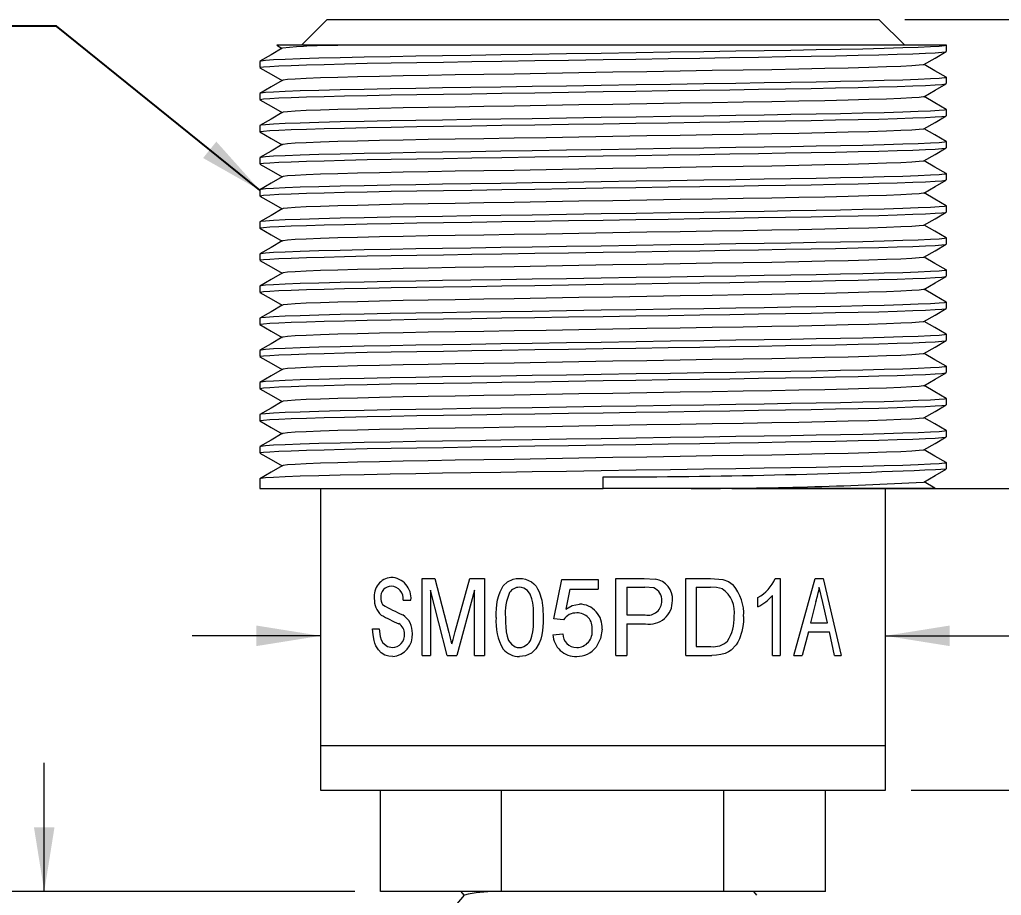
# Model space of a CAD drawing. Header units: millimetres. Extents: x 1 to 111, y 0 to 86.
# Drawn here: x 20.78 to 40.2, y 25.05 to 42.37 of the extents above; entities that cross this region are included whole.
import ezdxf

# ---------------------------------------------------------------- set-up
doc = ezdxf.new("R2010")
doc.units = ezdxf.units.MM
doc.header["$LTSCALE"] = 0.4
doc.styles.add('SLDTEXTSTYLE0', font='TXT', dxfattribs={"width": 0.75})
doc.dimstyles.new('SLDDIMSTYLE2', dxfattribs={"dimtxt": 0.846667, "dimasz": 1.27, "dimexe": 0, "dimexo": 0.0625, "dimgap": 0.211667, "dimtad": 0, "dimtih": 1, "dimtoh": 1, "dimdec": 1, "dimrnd": 1e-09, "dimzin": 12, "dimdsep": 46, "dimtxsty": 'SLDTEXTSTYLE0', "dimsah": 1, "dimcen": 0.09, "dimadec": 0, "dimazin": 3, "dimtfac": 1, "dimtdec": 1, "dimtmove": 0, "dimatfit": 0, "dimfxl": 1, "dimfrac": 2, "dimtolj": 1, "dimtzin": 12, "dimarcsym": 0})
doc.dimstyles.new('SLDDIMSTYLE4', dxfattribs={"dimtxt": 0.846667, "dimasz": 1.27, "dimexe": 0, "dimexo": 0.0625, "dimgap": 0.211667, "dimtad": 0, "dimtih": 1, "dimtoh": 1, "dimdec": 1, "dimrnd": 1e-09, "dimzin": 12, "dimdsep": 46, "dimtxsty": 'SLDTEXTSTYLE0', "dimsah": 1, "dimcen": 0.09, "dimadec": 0, "dimazin": 3, "dimtfac": 1, "dimtdec": 1, "dimtofl": 0, "dimtmove": 0, "dimatfit": 3, "dimfxl": 1, "dimfrac": 2, "dimtolj": 1, "dimtzin": 12, "dimarcsym": 0})
doc.dimstyles.new('SLDDIMSTYLE5', dxfattribs={"dimtxt": 0.18, "dimasz": 1.27, "dimexe": 0, "dimexo": 0.0625, "dimgap": 0, "dimtad": 0, "dimtih": 1, "dimtoh": 1, "dimdec": 0, "dimrnd": 1e-09, "dimzin": 0, "dimdsep": 46, "dimtxsty": 'Standard', "dimsah": 1, "dimcen": 0.09, "dimadec": 0, "dimazin": 0, "dimtfac": 1.27, "dimtdec": 0, "dimtofl": 0, "dimtmove": 0, "dimatfit": 3, "dimfxl": 1, "dimfrac": 2, "dimtolj": 1, "dimtzin": 0, "dimarcsym": 0})

# ---------------------------------------------------------------- blocks, each defined once
blk = doc.blocks.new('_D_3')
at = {"color": 7, "linetype": 'Continuous', "lineweight": 0}
for p, q in [((38.29, 42.366), (64.421, 42.366)), ((63.71, 42.366), (63.71, 31.698)), ((62.158, 30.181), (61.901, 30.181)), ((61.901, 30.181), (61.901, 28.836)), ((65.261, 30.181), (65.519, 30.181)), ((65.519, 30.181), (65.519, 28.836)), ((61.901, 28.836), (62.158, 28.836)), ((65.519, 28.836), (65.261, 28.836)), ((63.71, 18.646), (63.71, 28.664)), ((35.369, 18.646), (64.421, 18.646))]:
    blk.add_line(p, q, dxfattribs=at)
for points in [[(63.71, 42.366), (63.506, 41.096), (63.913, 41.096)], [(63.71, 18.646), (63.913, 19.916), (63.506, 19.916)]]:
    blk.add_solid(points, dxfattribs=at)
at = {"color": 7, "linetype": 'Continuous', "lineweight": 0, "char_height": 0.8467, "attachment_point": 1, "style": 'SLDTEXTSTYLE0'}
for s, insert in [('23.7mm', (61.557, 31.444)), ('0.93in', (62.158, 29.927))]:
    blk.add_mtext(s, dxfattribs=dict(at, insert=insert))
blk = doc.blocks.new('_D_4')
at = {"color": 7, "linetype": 'Continuous', "lineweight": 0}
for p, q in [((21.264, 25.126), (21.264, 27.666)), ((27.409, 25.126), (20.552, 25.126)), ((19.712, 22.141), (19.455, 22.141)), ((19.455, 22.141), (19.455, 20.795)), ((22.815, 22.141), (23.072, 22.141)), ((23.072, 22.141), (23.072, 20.795)), ((19.455, 20.795), (19.712, 20.795)), ((23.072, 20.795), (22.815, 20.795)), ((29.273, 18.646), (20.552, 18.646)), ((21.264, 18.646), (21.264, 16.106))]:
    blk.add_line(p, q, dxfattribs=at)
for points in [[(21.264, 25.126), (21.467, 26.396), (21.06, 26.396)], [(21.264, 18.646), (21.06, 17.376), (21.467, 17.376)]]:
    blk.add_solid(points, dxfattribs=at)
at = {"color": 7, "linetype": 'Continuous', "lineweight": 0, "char_height": 0.8467, "attachment_point": 1, "style": 'SLDTEXTSTYLE0'}
for s, insert in [('6.5mm', (19.424, 23.404)), ('0.26in', (19.712, 21.887))]:
    blk.add_mtext(s, dxfattribs=dict(at, insert=insert))
blk = doc.blocks.new('_D_5')
at = {"color": 7, "linetype": 'Continuous', "lineweight": 0}
for p, q in [((38.29, 42.366), (55.82, 42.366)), ((55.109, 42.366), (55.109, 36.113)), ((53.558, 34.596), (53.3, 34.596)), ((53.3, 34.596), (53.3, 33.251)), ((56.661, 34.596), (56.918, 34.596)), ((56.918, 34.596), (56.918, 33.251)), ((53.3, 33.251), (53.558, 33.251)), ((56.918, 33.251), (56.661, 33.251)), ((55.109, 27.126), (55.109, 33.079)), ((38.417, 27.126), (55.82, 27.126))]:
    blk.add_line(p, q, dxfattribs=at)
for points in [[(55.109, 42.366), (54.906, 41.096), (55.312, 41.096)], [(55.109, 27.126), (55.312, 28.396), (54.906, 28.396)]]:
    blk.add_solid(points, dxfattribs=at)
at = {"color": 7, "linetype": 'Continuous', "lineweight": 0, "char_height": 0.8467, "attachment_point": 1, "style": 'SLDTEXTSTYLE0'}
for s, insert in [('15.2mm', (52.956, 35.859)), ('0.60in', (53.558, 34.342))]:
    blk.add_mtext(s, dxfattribs=dict(at, insert=insert))
blk = doc.blocks.new('_D_6')
at = {"color": 7, "linetype": 'Continuous', "lineweight": 0}
for p, q in [((26.733, 30.181), (24.193, 30.181)), ((37.909, 30.181), (43.509, 30.181)), ((44.921, 30.289), (44.664, 30.289)), ((44.664, 30.289), (44.664, 28.944)), ((48.024, 30.289), (48.282, 30.289)), ((48.282, 30.289), (48.282, 28.944)), ((44.664, 28.944), (44.921, 28.944)), ((48.282, 28.944), (48.024, 28.944))]:
    blk.add_line(p, q, dxfattribs=at)
for points in [[(26.733, 30.181), (25.463, 30.384), (25.463, 29.978)], [(37.909, 30.181), (39.179, 29.978), (39.179, 30.384)]]:
    blk.add_solid(points, dxfattribs=at)
at = {"color": 7, "linetype": 'Continuous', "lineweight": 0, "char_height": 0.8467, "attachment_point": 1, "style": 'SLDTEXTSTYLE0'}
for s, insert in [('%%c', (43.681, 31.552)), ('11.2mm', (44.959, 31.552)), ('0.44in', (44.921, 30.035))]:
    blk.add_mtext(s, dxfattribs=dict(at, insert=insert))
blk = doc.blocks.new('_D_7')
at = {"color": 7, "linetype": 'Continuous', "lineweight": 0}
for p, q in [((38.29, 42.366), (47.184, 42.366)), ((46.473, 42.366), (46.473, 39.101)), ((44.921, 37.584), (44.664, 37.584)), ((44.664, 37.584), (44.664, 36.239)), ((48.024, 37.584), (48.282, 37.584)), ((48.282, 37.584), (48.282, 36.239)), ((44.664, 36.239), (44.921, 36.239)), ((48.282, 36.239), (48.024, 36.239)), ((46.473, 33.095), (46.473, 36.067)), ((34.868, 33.095), (47.184, 33.095))]:
    blk.add_line(p, q, dxfattribs=at)
for points in [[(46.473, 42.366), (46.27, 41.096), (46.676, 41.096)], [(46.473, 33.095), (46.676, 34.365), (46.27, 34.365)]]:
    blk.add_solid(points, dxfattribs=at)
at = {"color": 7, "linetype": 'Continuous', "lineweight": 0, "char_height": 0.8467, "attachment_point": 1, "style": 'SLDTEXTSTYLE0'}
for s, insert in [('9.3mm', (44.633, 38.847)), ('0.37in', (44.921, 37.33))]:
    blk.add_mtext(s, dxfattribs=dict(at, insert=insert))

msp = doc.modelspace()

# ---------------------------------------------------------------- linework, layer by layer
at = {"color": 7, "linetype": 'Continuous', "lineweight": 0}
for p, q in [((26.86, 42.366), (26.352, 41.858)), ((26.86, 42.366), (37.782, 42.366)), ((38.29, 41.858), (37.782, 42.366)), ((25.864, 41.858), (25.969, 41.797)), ((27.076, 41.858), (25.864, 41.858)), ((39.116, 41.858), (27.076, 41.858)), ((39.116, 41.736), (39.116, 41.858)), ((25.527, 41.54), (25.527, 41.419)), ((39.116, 41.101), (39.116, 41.223)), ((25.527, 40.905), (25.527, 40.784)), ((39.116, 40.466), (39.116, 40.588)), ((25.527, 40.27), (25.527, 40.149)), ((39.116, 39.831), (39.116, 39.953)), ((25.527, 39.635), (25.527, 39.514)), ((39.116, 39.196), (39.116, 39.318)), ((25.527, 39), (25.527, 38.879)), ((39.116, 38.561), (39.116, 38.683)), ((25.527, 38.365), (25.527, 38.244)), ((39.116, 37.926), (39.116, 38.048)), ((25.527, 37.73), (25.527, 37.609)), ((39.116, 37.291), (39.116, 37.413)), ((25.527, 37.095), (25.527, 36.974)), ((39.116, 36.656), (39.116, 36.778)), ((25.527, 36.46), (25.527, 36.339)), ((39.116, 36.021), (39.116, 36.143)), ((25.527, 35.825), (25.527, 35.704)), ((39.116, 35.386), (39.116, 35.508)), ((25.527, 35.19), (25.527, 35.069)), ((39.116, 34.751), (39.116, 34.873)), ((25.527, 34.555), (25.527, 34.434)), ((39.116, 34.116), (39.116, 34.238)), ((25.527, 33.92), (25.527, 33.799)), ((39.116, 33.481), (39.116, 33.603)), ((25.527, 33.285), (25.527, 33.095)), ((32.321, 33.095), (32.321, 33.322)), ((25.527, 33.095), (32.321, 33.095)), ((26.733, 33.095), (26.733, 28.015)), ((34.069, 33.095), (32.321, 33.095)), ((38.893, 33.095), (34.069, 33.095)), ((37.909, 28.015), (37.909, 33.095)), ((28.74, 31.317), (28.994, 31.317)), ((28.74, 29.793), (28.74, 31.317)), ((28.994, 31.317), (29.273, 30.247)), ((29.395, 30.266), (29.687, 31.317)), ((29.687, 31.317), (29.974, 31.317)), ((29.974, 31.317), (29.974, 29.793)), ((31.35, 30.516), (31.504, 31.297)), ((31.504, 31.297), (32.224, 31.297)), ((32.224, 31.297), (32.224, 31.102)), ((32.575, 31.317), (33.133, 31.317)), ((32.575, 29.793), (32.575, 31.317)), ((33.133, 31.317), (33.355, 31.302)), ((33.958, 31.317), (34.448, 31.317)), ((33.958, 29.793), (33.958, 31.317)), ((34.448, 31.317), (34.695, 31.295)), ((35.729, 31.317), (35.828, 31.317)), ((35.828, 31.317), (35.828, 29.793)), ((36.099, 29.793), (36.522, 31.317)), ((36.522, 31.317), (36.678, 31.317)), ((36.678, 31.317), (37.031, 29.793)), ((31.662, 31.102), (31.585, 30.707)), ((31.662, 31.102), (32.224, 31.102)), ((32.79, 31.141), (33.151, 31.141)), ((32.79, 31.141), (32.79, 30.594)), ((33.324, 31.128), (33.151, 31.141)), ((34.162, 31.141), (34.451, 31.141)), ((34.162, 31.141), (34.162, 29.969)), ((36.672, 30.838), (36.601, 31.141)), ((28.907, 31.082), (28.907, 29.793)), ((29.236, 29.793), (28.907, 31.082)), ((29.781, 31.082), (29.426, 29.793)), ((29.781, 29.793), (29.781, 31.082)), ((35.386, 30.756), (35.386, 30.936)), ((35.674, 29.793), (35.674, 30.98)), ((28.365, 30.887), (28.52, 30.887)), ((36.533, 30.86), (36.429, 30.438)), ((36.764, 30.438), (36.672, 30.838)), ((31.542, 30.496), (31.35, 30.516)), ((32.79, 30.594), (33.155, 30.594)), ((27.761, 30.32), (27.889, 30.32)), ((32.79, 30.418), (32.79, 29.793)), ((32.79, 30.418), (33.161, 30.418)), ((36.429, 30.438), (36.764, 30.438)), ((31.33, 30.203), (31.523, 30.223)), ((36.385, 30.262), (36.264, 29.793)), ((36.385, 30.262), (36.803, 30.262)), ((36.904, 29.793), (36.803, 30.262)), ((34.162, 29.969), (34.456, 29.969)), ((28.74, 29.793), (28.907, 29.793)), ((29.236, 29.793), (29.426, 29.793)), ((29.781, 29.793), (29.974, 29.793)), ((32.575, 29.793), (32.79, 29.793)), ((33.958, 29.793), (34.471, 29.793)), ((35.674, 29.793), (35.828, 29.793)), ((36.099, 29.793), (36.264, 29.793)), ((36.904, 29.793), (37.031, 29.793)), ((26.733, 28.015), (26.733, 27.126)), ((26.733, 28.015), (32.321, 28.015)), ((26.733, 28.015), (37.909, 28.015)), ((32.321, 28.015), (37.909, 28.015)), ((37.909, 27.126), (37.909, 28.015)), ((26.733, 27.126), (37.909, 27.126)), ((27.917, 25.126), (27.917, 27.126)), ((30.31, 25.126), (30.31, 27.126)), ((34.714, 25.126), (34.714, 27.126)), ((36.726, 25.126), (36.726, 27.126)), ((30.31, 25.126), (27.917, 25.126)), ((29.507, 25.126), (29.57, 25.051)), ((34.714, 25.126), (30.31, 25.126)), ((36.726, 25.126), (34.714, 25.126)), ((35.364, 25.054), (35.304, 25.126))]:
    msp.add_line(p, q, dxfattribs=at)
at = {"color": 7, "linetype": 'Continuous', "lineweight": 0, "flags": 128}
for points in [[(25.974, 41.799), (25.751, 41.671), (25.529, 41.543)], [(39.116, 41.858), (39.106, 41.853), (39.076, 41.848), (38.971, 41.838), (38.799, 41.828), (38.559, 41.817), (38.253, 41.806), (37.886, 41.796), (37.463, 41.785), (37.02, 41.775), (36.542, 41.766), (36.036, 41.757), (35.509, 41.749), (34.948, 41.74), (34.318, 41.73), (33.658, 41.72), (32.978, 41.709), (32.287, 41.699), (31.598, 41.688), (30.919, 41.677), (30.298, 41.668), (29.704, 41.658), (29.143, 41.65), (28.615, 41.641), (28.109, 41.632), (27.593, 41.622), (27.118, 41.612), (26.695, 41.601), (26.33, 41.59), (26.031, 41.579), (25.8, 41.568), (25.64, 41.558), (25.55, 41.548), (25.531, 41.54)], [(25.533, 41.419), (25.538, 41.424), (25.602, 41.433), (25.726, 41.442), (25.909, 41.452), (26.151, 41.462), (26.452, 41.472), (26.805, 41.482), (27.208, 41.492), (27.652, 41.502), (28.131, 41.511), (28.636, 41.52), (29.164, 41.528), (29.725, 41.537), (30.319, 41.546), (30.97, 41.556), (31.64, 41.567), (32.321, 41.577), (32.971, 41.587), (33.611, 41.597), (34.234, 41.607), (34.832, 41.616), (35.399, 41.625), (35.93, 41.634), (36.439, 41.642), (36.923, 41.652), (37.372, 41.661), (37.781, 41.671), (38.142, 41.681), (38.451, 41.691), (38.702, 41.701), (38.894, 41.711), (39.026, 41.721), (39.099, 41.729), (39.111, 41.736)], [(38.669, 41.477), (38.892, 41.605), (39.114, 41.734)], [(25.529, 41.416), (25.751, 41.288), (25.969, 41.162)], [(38.661, 41.477), (38.658, 41.473), (38.58, 41.463), (38.431, 41.452), (38.214, 41.441), (37.929, 41.43), (37.58, 41.419), (37.173, 41.408), (36.707, 41.397), (36.199, 41.386), (35.66, 41.376), (35.092, 41.367), (34.482, 41.357), (33.848, 41.346), (33.19, 41.335), (32.516, 41.324), (31.84, 41.313), (31.194, 41.302), (30.565, 41.291), (29.963, 41.281), (29.395, 41.272), (28.864, 41.263), (28.365, 41.254), (27.896, 41.244), (27.463, 41.233), (27.076, 41.223), (26.731, 41.212), (26.447, 41.201), (26.228, 41.19), (26.077, 41.18), (25.993, 41.17), (25.981, 41.164)], [(39.108, 41.227), (38.886, 41.356), (38.673, 41.479)], [(39.103, 41.227), (39.116, 41.223), (39.106, 41.218), (39.076, 41.213), (38.971, 41.203), (38.799, 41.193), (38.559, 41.182), (38.253, 41.171), (37.886, 41.161), (37.463, 41.15), (37.02, 41.14), (36.542, 41.131), (36.036, 41.122), (35.509, 41.114), (34.948, 41.105), (34.318, 41.095), (33.658, 41.085), (32.978, 41.074), (32.287, 41.064), (31.598, 41.053), (30.919, 41.042), (30.298, 41.033), (29.704, 41.023), (29.143, 41.015), (28.615, 41.006), (28.109, 40.997), (27.593, 40.987), (27.118, 40.977), (26.695, 40.966), (26.33, 40.955), (26.031, 40.944), (25.8, 40.933), (25.64, 40.923), (25.55, 40.913), (25.531, 40.905)], [(25.974, 41.164), (25.751, 41.036), (25.529, 40.908)], [(25.533, 40.784), (25.538, 40.789), (25.602, 40.798), (25.726, 40.807), (25.909, 40.817), (26.151, 40.827), (26.452, 40.837), (26.805, 40.847), (27.208, 40.857), (27.652, 40.867), (28.131, 40.876), (28.636, 40.885), (29.164, 40.893), (29.725, 40.902), (30.319, 40.911), (30.97, 40.921), (31.64, 40.932), (32.321, 40.942), (32.971, 40.952), (33.611, 40.962), (34.234, 40.972), (34.832, 40.981), (35.399, 40.99), (35.93, 40.999), (36.439, 41.007), (36.923, 41.017), (37.372, 41.026), (37.781, 41.036), (38.142, 41.046), (38.451, 41.056), (38.702, 41.066), (38.894, 41.076), (39.026, 41.086), (39.099, 41.094), (39.111, 41.101)], [(38.669, 40.842), (38.892, 40.97), (39.114, 41.099)], [(38.661, 40.842), (38.658, 40.838), (38.58, 40.828), (38.431, 40.817), (38.214, 40.806), (37.929, 40.795), (37.58, 40.784), (37.173, 40.773), (36.707, 40.762), (36.199, 40.751), (35.66, 40.741), (35.092, 40.732), (34.482, 40.722), (33.848, 40.711), (33.19, 40.7), (32.516, 40.689), (31.84, 40.678), (31.194, 40.667), (30.565, 40.656), (29.963, 40.646), (29.395, 40.637), (28.864, 40.628), (28.365, 40.619), (27.896, 40.609), (27.463, 40.598), (27.076, 40.588), (26.731, 40.577), (26.447, 40.566), (26.228, 40.555), (26.077, 40.545), (25.993, 40.535), (25.981, 40.529)], [(39.108, 40.592), (38.886, 40.721), (38.673, 40.844)], [(25.529, 40.781), (25.751, 40.653), (25.969, 40.527)], [(25.974, 40.529), (25.751, 40.401), (25.529, 40.273)], [(39.103, 40.592), (39.116, 40.588), (39.106, 40.583), (39.076, 40.578), (38.971, 40.568), (38.799, 40.558), (38.559, 40.547), (38.253, 40.536), (37.886, 40.526), (37.463, 40.515), (37.02, 40.505), (36.542, 40.496), (36.036, 40.487), (35.509, 40.479), (34.948, 40.47), (34.318, 40.46), (33.658, 40.45), (32.978, 40.439), (32.287, 40.429), (31.598, 40.418), (30.919, 40.407), (30.298, 40.398), (29.704, 40.388), (29.143, 40.38), (28.615, 40.371), (28.109, 40.362), (27.593, 40.352), (27.118, 40.342), (26.695, 40.331), (26.33, 40.32), (26.031, 40.309), (25.8, 40.298), (25.64, 40.288), (25.55, 40.278), (25.531, 40.27)], [(25.533, 40.149), (25.538, 40.154), (25.602, 40.163), (25.726, 40.172), (25.909, 40.182), (26.151, 40.192), (26.452, 40.202), (26.805, 40.212), (27.208, 40.222), (27.652, 40.232), (28.131, 40.241), (28.636, 40.25), (29.164, 40.258), (29.725, 40.267), (30.319, 40.276), (30.97, 40.286), (31.64, 40.297), (32.321, 40.307), (32.971, 40.317), (33.611, 40.327), (34.234, 40.337), (34.832, 40.346), (35.399, 40.355), (35.93, 40.364), (36.439, 40.372), (36.923, 40.382), (37.372, 40.391), (37.781, 40.401), (38.142, 40.411), (38.451, 40.421), (38.702, 40.431), (38.894, 40.441), (39.026, 40.451), (39.099, 40.459), (39.111, 40.466)], [(38.669, 40.207), (38.892, 40.335), (39.114, 40.464)], [(25.529, 40.146), (25.751, 40.018), (25.969, 39.892)], [(38.661, 40.207), (38.658, 40.203), (38.58, 40.193), (38.431, 40.182), (38.214, 40.171), (37.929, 40.16), (37.58, 40.149), (37.173, 40.138), (36.707, 40.127), (36.199, 40.116), (35.66, 40.106), (35.092, 40.097), (34.482, 40.087), (33.848, 40.076), (33.19, 40.065), (32.516, 40.054), (31.84, 40.043), (31.194, 40.032), (30.565, 40.021), (29.963, 40.011), (29.395, 40.002), (28.864, 39.993), (28.365, 39.984), (27.896, 39.974), (27.463, 39.963), (27.076, 39.953), (26.731, 39.942), (26.447, 39.931), (26.228, 39.92), (26.077, 39.91), (25.993, 39.9), (25.981, 39.894)], [(39.108, 39.957), (38.886, 40.086), (38.673, 40.209)], [(25.974, 39.894), (25.751, 39.766), (25.529, 39.638)], [(39.103, 39.957), (39.116, 39.953), (39.106, 39.948), (39.076, 39.943), (38.971, 39.933), (38.799, 39.923), (38.559, 39.912), (38.253, 39.901), (37.886, 39.891), (37.463, 39.88), (37.02, 39.87), (36.542, 39.861), (36.036, 39.852), (35.509, 39.844), (34.948, 39.835), (34.318, 39.825), (33.658, 39.815), (32.978, 39.804), (32.287, 39.794), (31.598, 39.783), (30.919, 39.772), (30.298, 39.763), (29.704, 39.753), (29.143, 39.745), (28.615, 39.736), (28.109, 39.727), (27.593, 39.717), (27.118, 39.707), (26.695, 39.696), (26.33, 39.685), (26.031, 39.674), (25.8, 39.663), (25.64, 39.653), (25.55, 39.643), (25.531, 39.635)], [(25.533, 39.514), (25.538, 39.519), (25.602, 39.528), (25.726, 39.537), (25.909, 39.547), (26.151, 39.557), (26.452, 39.567), (26.805, 39.577), (27.208, 39.587), (27.652, 39.597), (28.131, 39.606), (28.636, 39.615), (29.164, 39.623), (29.725, 39.632), (30.319, 39.641), (30.97, 39.651), (31.64, 39.662), (32.321, 39.672), (32.971, 39.682), (33.611, 39.692), (34.234, 39.702), (34.832, 39.711), (35.399, 39.72), (35.93, 39.729), (36.439, 39.737), (36.923, 39.747), (37.372, 39.756), (37.781, 39.766), (38.142, 39.776), (38.451, 39.786), (38.702, 39.796), (38.894, 39.806), (39.026, 39.816), (39.099, 39.824), (39.111, 39.831)], [(38.669, 39.572), (38.892, 39.7), (39.114, 39.829)], [(25.529, 39.511), (25.751, 39.383), (25.969, 39.257)], [(38.661, 39.572), (38.658, 39.568), (38.58, 39.558), (38.431, 39.547), (38.214, 39.536), (37.929, 39.525), (37.58, 39.514), (37.173, 39.503), (36.707, 39.492), (36.199, 39.481), (35.66, 39.471), (35.092, 39.462), (34.482, 39.452), (33.848, 39.441), (33.19, 39.43), (32.516, 39.419), (31.84, 39.408), (31.194, 39.397), (30.565, 39.386), (29.963, 39.376), (29.395, 39.367), (28.864, 39.358), (28.365, 39.349), (27.896, 39.339), (27.463, 39.328), (27.076, 39.318), (26.731, 39.307), (26.447, 39.296), (26.228, 39.285), (26.077, 39.275), (25.993, 39.265), (25.981, 39.259)], [(39.108, 39.322), (38.886, 39.451), (38.673, 39.574)], [(25.974, 39.259), (25.751, 39.131), (25.529, 39.003)], [(39.103, 39.322), (39.116, 39.318), (39.106, 39.313), (39.076, 39.308), (38.971, 39.298), (38.799, 39.288), (38.559, 39.277), (38.253, 39.266), (37.886, 39.256), (37.463, 39.245), (37.02, 39.235), (36.542, 39.226), (36.036, 39.217), (35.509, 39.209), (34.948, 39.2), (34.318, 39.19), (33.658, 39.18), (32.978, 39.169), (32.287, 39.159), (31.598, 39.148), (30.919, 39.137), (30.298, 39.128), (29.704, 39.118), (29.143, 39.11), (28.615, 39.101), (28.109, 39.092), (27.593, 39.082), (27.118, 39.072), (26.695, 39.061), (26.33, 39.05), (26.031, 39.039), (25.8, 39.028), (25.64, 39.018), (25.55, 39.008), (25.531, 39)], [(25.533, 38.879), (25.538, 38.884), (25.602, 38.893), (25.726, 38.902), (25.909, 38.912), (26.151, 38.922), (26.452, 38.932), (26.805, 38.942), (27.208, 38.952), (27.652, 38.962), (28.131, 38.971), (28.636, 38.98), (29.164, 38.988), (29.725, 38.997), (30.319, 39.006), (30.97, 39.016), (31.64, 39.027), (32.321, 39.037), (32.971, 39.047), (33.611, 39.057), (34.234, 39.067), (34.832, 39.076), (35.399, 39.085), (35.93, 39.094), (36.439, 39.102), (36.923, 39.112), (37.372, 39.121), (37.781, 39.131), (38.142, 39.141), (38.451, 39.151), (38.702, 39.161), (38.894, 39.171), (39.026, 39.181), (39.099, 39.189), (39.111, 39.196)], [(38.669, 38.937), (38.892, 39.065), (39.114, 39.194)], [(25.529, 38.876), (25.751, 38.748), (25.969, 38.622)], [(38.661, 38.937), (38.658, 38.933), (38.58, 38.923), (38.431, 38.912), (38.214, 38.901), (37.929, 38.89), (37.58, 38.879), (37.173, 38.868), (36.707, 38.857), (36.199, 38.846), (35.66, 38.836), (35.092, 38.827), (34.482, 38.817), (33.848, 38.806), (33.19, 38.795), (32.516, 38.784), (31.84, 38.773), (31.194, 38.762), (30.565, 38.751), (29.963, 38.741), (29.395, 38.732), (28.864, 38.723), (28.365, 38.714), (27.896, 38.704), (27.463, 38.693), (27.076, 38.683), (26.731, 38.672), (26.447, 38.661), (26.228, 38.65), (26.077, 38.64), (25.993, 38.63), (25.981, 38.624)], [(39.108, 38.687), (38.886, 38.816), (38.673, 38.939)], [(39.103, 38.687), (39.116, 38.683), (39.106, 38.678), (39.076, 38.673), (38.971, 38.663), (38.799, 38.653), (38.559, 38.642), (38.253, 38.631), (37.886, 38.621), (37.463, 38.61), (37.02, 38.6), (36.542, 38.591), (36.036, 38.582), (35.509, 38.574), (34.948, 38.565), (34.318, 38.555), (33.658, 38.545), (32.978, 38.534), (32.287, 38.524), (31.598, 38.513), (30.919, 38.502), (30.298, 38.493), (29.704, 38.483), (29.143, 38.475), (28.615, 38.466), (28.109, 38.457), (27.593, 38.447), (27.118, 38.437), (26.695, 38.426), (26.33, 38.415), (26.031, 38.404), (25.8, 38.393), (25.64, 38.383), (25.55, 38.373), (25.531, 38.365)], [(25.974, 38.624), (25.751, 38.496), (25.529, 38.368)], [(25.533, 38.244), (25.538, 38.249), (25.602, 38.258), (25.726, 38.267), (25.909, 38.277), (26.151, 38.287), (26.452, 38.297), (26.805, 38.307), (27.208, 38.317), (27.652, 38.327), (28.131, 38.336), (28.636, 38.345), (29.164, 38.353), (29.725, 38.362), (30.319, 38.371), (30.97, 38.381), (31.64, 38.392), (32.321, 38.402), (32.971, 38.412), (33.611, 38.422), (34.234, 38.432), (34.832, 38.441), (35.399, 38.45), (35.93, 38.459), (36.439, 38.467), (36.923, 38.477), (37.372, 38.486), (37.781, 38.496), (38.142, 38.506), (38.451, 38.516), (38.702, 38.526), (38.894, 38.536), (39.026, 38.546), (39.099, 38.554), (39.111, 38.561)], [(38.669, 38.302), (38.892, 38.43), (39.114, 38.559)], [(38.661, 38.302), (38.658, 38.298), (38.58, 38.288), (38.431, 38.277), (38.214, 38.266), (37.929, 38.255), (37.58, 38.244), (37.173, 38.233), (36.707, 38.222), (36.199, 38.211), (35.66, 38.201), (35.092, 38.192), (34.482, 38.182), (33.848, 38.171), (33.19, 38.16), (32.516, 38.149), (31.84, 38.138), (31.194, 38.127), (30.565, 38.116), (29.963, 38.106), (29.395, 38.097), (28.864, 38.088), (28.365, 38.079), (27.896, 38.069), (27.463, 38.058), (27.076, 38.048), (26.731, 38.037), (26.447, 38.026), (26.228, 38.015), (26.077, 38.005), (25.993, 37.995), (25.981, 37.989)], [(39.108, 38.052), (38.886, 38.181), (38.673, 38.304)], [(25.529, 38.241), (25.751, 38.113), (25.969, 37.987)], [(25.974, 37.989), (25.751, 37.861), (25.529, 37.733)], [(39.103, 38.052), (39.116, 38.048), (39.106, 38.043), (39.076, 38.038), (38.971, 38.028), (38.799, 38.018), (38.559, 38.007), (38.253, 37.996), (37.886, 37.986), (37.463, 37.975), (37.02, 37.965), (36.542, 37.956), (36.036, 37.947), (35.509, 37.939), (34.948, 37.93), (34.318, 37.92), (33.658, 37.91), (32.978, 37.899), (32.287, 37.889), (31.598, 37.878), (30.919, 37.867), (30.298, 37.858), (29.704, 37.848), (29.143, 37.84), (28.615, 37.831), (28.109, 37.822), (27.593, 37.812), (27.118, 37.802), (26.695, 37.791), (26.33, 37.78), (26.031, 37.769), (25.8, 37.758), (25.64, 37.748), (25.55, 37.738), (25.531, 37.73)], [(25.533, 37.609), (25.538, 37.614), (25.602, 37.623), (25.726, 37.632), (25.909, 37.642), (26.151, 37.652), (26.452, 37.662), (26.805, 37.672), (27.208, 37.682), (27.652, 37.692), (28.131, 37.701), (28.636, 37.71), (29.164, 37.718), (29.725, 37.727), (30.319, 37.736), (30.97, 37.746), (31.64, 37.757), (32.321, 37.767), (32.971, 37.777), (33.611, 37.787), (34.234, 37.797), (34.832, 37.806), (35.399, 37.815), (35.93, 37.824), (36.439, 37.832), (36.923, 37.842), (37.372, 37.851), (37.781, 37.861), (38.142, 37.871), (38.451, 37.881), (38.702, 37.891), (38.894, 37.901), (39.026, 37.911), (39.099, 37.919), (39.111, 37.926)], [(38.669, 37.667), (38.892, 37.795), (39.114, 37.924)], [(25.529, 37.606), (25.751, 37.478), (25.969, 37.352)], [(38.661, 37.667), (38.658, 37.663), (38.58, 37.653), (38.431, 37.642), (38.214, 37.631), (37.929, 37.62), (37.58, 37.609), (37.173, 37.598), (36.707, 37.587), (36.199, 37.576), (35.66, 37.566), (35.092, 37.557), (34.482, 37.547), (33.848, 37.536), (33.19, 37.525), (32.516, 37.514), (31.84, 37.503), (31.194, 37.492), (30.565, 37.481), (29.963, 37.471), (29.395, 37.462), (28.864, 37.453), (28.365, 37.444), (27.896, 37.434), (27.463, 37.423), (27.076, 37.413), (26.731, 37.402), (26.447, 37.391), (26.228, 37.38), (26.077, 37.37), (25.993, 37.36), (25.981, 37.354)], [(39.108, 37.417), (38.886, 37.546), (38.673, 37.669)], [(25.974, 37.354), (25.751, 37.226), (25.529, 37.098)], [(39.103, 37.417), (39.116, 37.413), (39.106, 37.408), (39.076, 37.403), (38.971, 37.393), (38.799, 37.383), (38.559, 37.372), (38.253, 37.361), (37.886, 37.351), (37.463, 37.34), (37.02, 37.33), (36.542, 37.321), (36.036, 37.312), (35.509, 37.304), (34.948, 37.295), (34.318, 37.285), (33.658, 37.275), (32.978, 37.264), (32.287, 37.254), (31.598, 37.243), (30.919, 37.232), (30.298, 37.223), (29.704, 37.213), (29.143, 37.205), (28.615, 37.196), (28.109, 37.187), (27.593, 37.177), (27.118, 37.167), (26.695, 37.156), (26.33, 37.145), (26.031, 37.134), (25.8, 37.123), (25.64, 37.113), (25.55, 37.103), (25.531, 37.095)], [(25.533, 36.974), (25.538, 36.979), (25.602, 36.988), (25.726, 36.997), (25.909, 37.007), (26.151, 37.017), (26.452, 37.027), (26.805, 37.037), (27.208, 37.047), (27.652, 37.057), (28.131, 37.066), (28.636, 37.075), (29.164, 37.083), (29.725, 37.092), (30.319, 37.101), (30.97, 37.111), (31.64, 37.122), (32.321, 37.132), (32.971, 37.142), (33.611, 37.152), (34.234, 37.162), (34.832, 37.171), (35.399, 37.18), (35.93, 37.189), (36.439, 37.197), (36.923, 37.207), (37.372, 37.216), (37.781, 37.226), (38.142, 37.236), (38.451, 37.246), (38.702, 37.256), (38.894, 37.266), (39.026, 37.276), (39.099, 37.284), (39.111, 37.291)], [(38.669, 37.032), (38.892, 37.16), (39.114, 37.289)], [(25.529, 36.971), (25.751, 36.843), (25.969, 36.717)], [(38.661, 37.032), (38.658, 37.028), (38.58, 37.018), (38.431, 37.007), (38.214, 36.996), (37.929, 36.985), (37.58, 36.974), (37.173, 36.963), (36.707, 36.952), (36.199, 36.941), (35.66, 36.931), (35.092, 36.922), (34.482, 36.912), (33.848, 36.901), (33.19, 36.89), (32.516, 36.879), (31.84, 36.868), (31.194, 36.857), (30.565, 36.846), (29.963, 36.836), (29.395, 36.827), (28.864, 36.818), (28.365, 36.809), (27.896, 36.799), (27.463, 36.788), (27.076, 36.778), (26.731, 36.767), (26.447, 36.756), (26.228, 36.745), (26.077, 36.735), (25.993, 36.725), (25.981, 36.719)], [(39.108, 36.782), (38.886, 36.911), (38.673, 37.034)], [(25.974, 36.719), (25.751, 36.591), (25.529, 36.463)], [(39.103, 36.782), (39.116, 36.778), (39.106, 36.773), (39.076, 36.768), (38.971, 36.758), (38.799, 36.748), (38.559, 36.737), (38.253, 36.726), (37.886, 36.716), (37.463, 36.705), (37.02, 36.695), (36.542, 36.686), (36.036, 36.677), (35.509, 36.669), (34.948, 36.66), (34.318, 36.65), (33.658, 36.64), (32.978, 36.629), (32.287, 36.619), (31.598, 36.608), (30.919, 36.597), (30.298, 36.588), (29.704, 36.578), (29.143, 36.57), (28.615, 36.561), (28.109, 36.552), (27.593, 36.542), (27.118, 36.532), (26.695, 36.521), (26.33, 36.51), (26.031, 36.499), (25.8, 36.488), (25.64, 36.478), (25.55, 36.468), (25.531, 36.46)], [(25.533, 36.339), (25.538, 36.344), (25.602, 36.353), (25.726, 36.362), (25.909, 36.372), (26.151, 36.382), (26.452, 36.392), (26.805, 36.402), (27.208, 36.412), (27.652, 36.422), (28.131, 36.431), (28.636, 36.44), (29.164, 36.448), (29.725, 36.457), (30.319, 36.466), (30.97, 36.476), (31.64, 36.487), (32.321, 36.497), (32.971, 36.507), (33.611, 36.517), (34.234, 36.527), (34.832, 36.536), (35.399, 36.545), (35.93, 36.554), (36.439, 36.562), (36.923, 36.572), (37.372, 36.581), (37.781, 36.591), (38.142, 36.601), (38.451, 36.611), (38.702, 36.621), (38.894, 36.631), (39.026, 36.641), (39.099, 36.649), (39.111, 36.656)], [(38.669, 36.397), (38.892, 36.525), (39.114, 36.654)], [(25.529, 36.336), (25.751, 36.208), (25.969, 36.082)], [(38.661, 36.397), (38.658, 36.393), (38.58, 36.383), (38.431, 36.372), (38.214, 36.361), (37.929, 36.35), (37.58, 36.339), (37.173, 36.328), (36.707, 36.317), (36.199, 36.306), (35.66, 36.296), (35.092, 36.287), (34.482, 36.277), (33.848, 36.266), (33.19, 36.255), (32.516, 36.244), (31.84, 36.233), (31.194, 36.222), (30.565, 36.211), (29.963, 36.201), (29.395, 36.192), (28.864, 36.183), (28.365, 36.174), (27.896, 36.164), (27.463, 36.153), (27.076, 36.143), (26.731, 36.132), (26.447, 36.121), (26.228, 36.11), (26.077, 36.1), (25.993, 36.09), (25.981, 36.084)], [(39.108, 36.147), (38.886, 36.276), (38.673, 36.399)], [(39.103, 36.147), (39.116, 36.143), (39.106, 36.138), (39.076, 36.133), (38.971, 36.123), (38.799, 36.113), (38.559, 36.102), (38.253, 36.091), (37.886, 36.081), (37.463, 36.07), (37.02, 36.06), (36.542, 36.051), (36.036, 36.042), (35.509, 36.034), (34.948, 36.025), (34.318, 36.015), (33.658, 36.005), (32.978, 35.994), (32.287, 35.984), (31.598, 35.973), (30.919, 35.962), (30.298, 35.953), (29.704, 35.943), (29.143, 35.935), (28.615, 35.926), (28.109, 35.917), (27.593, 35.907), (27.118, 35.897), (26.695, 35.886), (26.33, 35.875), (26.031, 35.864), (25.8, 35.853), (25.64, 35.843), (25.55, 35.833), (25.531, 35.825)], [(25.974, 36.084), (25.751, 35.956), (25.529, 35.828)], [(25.533, 35.704), (25.538, 35.709), (25.602, 35.718), (25.726, 35.727), (25.909, 35.737), (26.151, 35.747), (26.452, 35.757), (26.805, 35.767), (27.208, 35.777), (27.652, 35.787), (28.131, 35.796), (28.636, 35.805), (29.164, 35.813), (29.725, 35.822), (30.319, 35.831), (30.97, 35.841), (31.64, 35.852), (32.321, 35.862), (32.971, 35.872), (33.611, 35.882), (34.234, 35.892), (34.832, 35.901), (35.399, 35.91), (35.93, 35.919), (36.439, 35.927), (36.923, 35.937), (37.372, 35.946), (37.781, 35.956), (38.142, 35.966), (38.451, 35.976), (38.702, 35.986), (38.894, 35.996), (39.026, 36.006), (39.099, 36.014), (39.111, 36.021)], [(38.669, 35.762), (38.892, 35.89), (39.114, 36.019)], [(38.661, 35.762), (38.658, 35.758), (38.58, 35.748), (38.431, 35.737), (38.214, 35.726), (37.929, 35.715), (37.58, 35.704), (37.173, 35.693), (36.707, 35.682), (36.199, 35.671), (35.66, 35.661), (35.092, 35.652), (34.482, 35.642), (33.848, 35.631), (33.19, 35.62), (32.516, 35.609), (31.84, 35.598), (31.194, 35.587), (30.565, 35.576), (29.963, 35.566), (29.395, 35.557), (28.864, 35.548), (28.365, 35.539), (27.896, 35.529), (27.463, 35.518), (27.076, 35.508), (26.731, 35.497), (26.447, 35.486), (26.228, 35.475), (26.077, 35.465), (25.993, 35.455), (25.981, 35.449)], [(39.108, 35.512), (38.886, 35.641), (38.673, 35.764)], [(25.529, 35.701), (25.751, 35.573), (25.969, 35.447)], [(25.974, 35.449), (25.751, 35.321), (25.529, 35.193)], [(39.103, 35.512), (39.116, 35.508), (39.106, 35.503), (39.076, 35.498), (38.971, 35.488), (38.799, 35.478), (38.559, 35.467), (38.253, 35.456), (37.886, 35.446), (37.463, 35.435), (37.02, 35.425), (36.542, 35.416), (36.036, 35.407), (35.509, 35.399), (34.948, 35.39), (34.318, 35.38), (33.658, 35.37), (32.978, 35.359), (32.287, 35.349), (31.598, 35.338), (30.919, 35.327), (30.298, 35.318), (29.704, 35.308), (29.143, 35.3), (28.615, 35.291), (28.109, 35.282), (27.593, 35.272), (27.118, 35.262), (26.695, 35.251), (26.33, 35.24), (26.031, 35.229), (25.8, 35.218), (25.64, 35.208), (25.55, 35.198), (25.531, 35.19)], [(25.533, 35.069), (25.538, 35.074), (25.602, 35.083), (25.726, 35.092), (25.909, 35.102), (26.151, 35.112), (26.452, 35.122), (26.805, 35.132), (27.208, 35.142), (27.652, 35.152), (28.131, 35.161), (28.636, 35.17), (29.164, 35.178), (29.725, 35.187), (30.319, 35.196), (30.97, 35.206), (31.64, 35.217), (32.321, 35.227), (32.971, 35.237), (33.611, 35.247), (34.234, 35.257), (34.832, 35.266), (35.399, 35.275), (35.93, 35.284), (36.439, 35.292), (36.923, 35.302), (37.372, 35.311), (37.781, 35.321), (38.142, 35.331), (38.451, 35.341), (38.702, 35.351), (38.894, 35.361), (39.026, 35.371), (39.099, 35.379), (39.111, 35.386)], [(38.669, 35.127), (38.892, 35.255), (39.114, 35.384)], [(25.529, 35.066), (25.751, 34.938), (25.969, 34.812)], [(38.661, 35.127), (38.658, 35.123), (38.58, 35.113), (38.431, 35.102), (38.214, 35.091), (37.929, 35.08), (37.58, 35.069), (37.173, 35.058), (36.707, 35.047), (36.199, 35.036), (35.66, 35.026), (35.092, 35.017), (34.482, 35.007), (33.848, 34.996), (33.19, 34.985), (32.516, 34.974), (31.84, 34.963), (31.194, 34.952), (30.565, 34.941), (29.963, 34.931), (29.395, 34.922), (28.864, 34.913), (28.365, 34.904), (27.896, 34.894), (27.463, 34.883), (27.076, 34.873), (26.731, 34.862), (26.447, 34.851), (26.228, 34.84), (26.077, 34.83), (25.993, 34.82), (25.981, 34.814)], [(39.108, 34.877), (38.886, 35.006), (38.673, 35.129)], [(25.974, 34.814), (25.751, 34.686), (25.529, 34.558)], [(39.103, 34.877), (39.116, 34.873), (39.106, 34.868), (39.076, 34.863), (38.971, 34.853), (38.799, 34.843), (38.559, 34.832), (38.253, 34.821), (37.886, 34.811), (37.463, 34.8), (37.02, 34.79), (36.542, 34.781), (36.036, 34.772), (35.509, 34.764), (34.948, 34.755), (34.318, 34.745), (33.658, 34.735), (32.978, 34.724), (32.287, 34.714), (31.598, 34.703), (30.919, 34.692), (30.298, 34.683), (29.704, 34.673), (29.143, 34.665), (28.615, 34.656), (28.109, 34.647), (27.593, 34.637), (27.118, 34.627), (26.695, 34.616), (26.33, 34.605), (26.031, 34.594), (25.8, 34.583), (25.64, 34.573), (25.55, 34.563), (25.531, 34.555)], [(25.533, 34.434), (25.538, 34.439), (25.602, 34.448), (25.726, 34.457), (25.909, 34.467), (26.151, 34.477), (26.452, 34.487), (26.805, 34.497), (27.208, 34.507), (27.652, 34.517), (28.131, 34.526), (28.636, 34.535), (29.164, 34.543), (29.725, 34.552), (30.319, 34.561), (30.97, 34.571), (31.64, 34.582), (32.321, 34.592), (32.971, 34.602), (33.611, 34.612), (34.234, 34.622), (34.832, 34.631), (35.399, 34.64), (35.93, 34.649), (36.439, 34.657), (36.923, 34.667), (37.372, 34.676), (37.781, 34.686), (38.142, 34.696), (38.451, 34.706), (38.702, 34.716), (38.894, 34.726), (39.026, 34.736), (39.099, 34.744), (39.111, 34.751)], [(38.669, 34.492), (38.892, 34.62), (39.114, 34.749)], [(25.529, 34.431), (25.751, 34.303), (25.969, 34.177)], [(38.661, 34.492), (38.658, 34.488), (38.58, 34.478), (38.431, 34.467), (38.214, 34.456), (37.929, 34.445), (37.58, 34.434), (37.173, 34.423), (36.707, 34.412), (36.199, 34.401), (35.66, 34.391), (35.092, 34.382), (34.482, 34.372), (33.848, 34.361), (33.19, 34.35), (32.516, 34.339), (31.84, 34.328), (31.194, 34.317), (30.565, 34.306), (29.963, 34.296), (29.395, 34.287), (28.864, 34.278), (28.365, 34.269), (27.896, 34.259), (27.463, 34.248), (27.076, 34.238), (26.731, 34.227), (26.447, 34.216), (26.228, 34.205), (26.077, 34.195), (25.993, 34.185), (25.981, 34.179)], [(39.108, 34.242), (38.886, 34.371), (38.673, 34.494)], [(39.103, 34.242), (39.116, 34.238), (39.106, 34.233), (39.076, 34.228), (38.971, 34.218), (38.799, 34.208), (38.559, 34.197), (38.253, 34.186), (37.886, 34.176), (37.463, 34.165), (37.02, 34.155), (36.542, 34.146), (36.036, 34.137), (35.509, 34.129), (34.948, 34.12), (34.318, 34.11), (33.658, 34.1), (32.978, 34.089), (32.287, 34.079), (31.598, 34.068), (30.919, 34.057), (30.298, 34.048), (29.704, 34.038), (29.143, 34.03), (28.615, 34.021), (28.109, 34.012), (27.593, 34.002), (27.118, 33.992), (26.695, 33.981), (26.33, 33.97), (26.031, 33.959), (25.8, 33.948), (25.64, 33.938), (25.55, 33.928), (25.531, 33.92)], [(25.974, 34.179), (25.751, 34.051), (25.529, 33.923)], [(25.533, 33.799), (25.538, 33.804), (25.602, 33.813), (25.726, 33.822), (25.909, 33.832), (26.151, 33.842), (26.452, 33.852), (26.805, 33.862), (27.208, 33.872), (27.652, 33.882), (28.131, 33.891), (28.636, 33.9), (29.164, 33.908), (29.725, 33.917), (30.319, 33.926), (30.97, 33.936), (31.64, 33.947), (32.321, 33.957), (32.971, 33.967), (33.611, 33.977), (34.234, 33.987), (34.832, 33.996), (35.399, 34.005), (35.93, 34.014), (36.439, 34.022), (36.923, 34.032), (37.372, 34.041), (37.781, 34.051), (38.142, 34.061), (38.451, 34.071), (38.702, 34.081), (38.894, 34.091), (39.026, 34.101), (39.099, 34.109), (39.111, 34.116)], [(38.669, 33.857), (38.892, 33.985), (39.114, 34.114)], [(38.661, 33.857), (38.658, 33.853), (38.58, 33.843), (38.431, 33.832), (38.214, 33.821), (37.929, 33.81), (37.58, 33.799), (37.173, 33.788), (36.707, 33.777), (36.199, 33.766), (35.66, 33.756), (35.092, 33.747), (34.482, 33.737), (33.848, 33.726), (33.19, 33.715), (32.516, 33.704), (31.84, 33.693), (31.194, 33.682), (30.565, 33.671), (29.963, 33.661), (29.395, 33.652), (28.864, 33.643), (28.365, 33.634), (27.896, 33.624), (27.463, 33.613), (27.076, 33.603), (26.731, 33.592), (26.447, 33.581), (26.228, 33.57), (26.077, 33.56), (25.993, 33.55), (25.981, 33.544)], [(39.108, 33.607), (38.886, 33.736), (38.673, 33.859)], [(25.529, 33.796), (25.751, 33.668), (25.969, 33.542)], [(25.974, 33.544), (25.751, 33.416), (25.529, 33.288)], [(39.103, 33.607), (39.116, 33.603), (39.106, 33.598), (39.076, 33.593), (38.971, 33.583), (38.799, 33.573), (38.559, 33.562), (38.253, 33.551), (37.886, 33.541), (37.463, 33.53), (37.02, 33.52), (36.542, 33.511), (36.036, 33.502), (35.509, 33.494), (34.948, 33.485), (34.318, 33.475), (33.658, 33.465), (32.978, 33.454), (32.287, 33.444), (31.598, 33.433), (30.919, 33.422), (30.298, 33.413), (29.704, 33.403), (29.143, 33.395), (28.615, 33.386), (28.109, 33.377), (27.593, 33.367), (27.118, 33.357), (26.695, 33.346), (26.33, 33.335), (26.031, 33.324), (25.8, 33.313), (25.64, 33.303), (25.55, 33.293), (25.531, 33.285)], [(38.669, 33.222), (38.892, 33.35), (39.114, 33.479)], [(38.894, 33.096), (38.886, 33.101), (38.673, 33.224)], [(30.207, 30.544), (30.208, 30.638), (30.213, 30.717), (30.221, 30.803), (30.236, 30.895), (30.257, 30.978), (30.283, 31.052), (30.348, 31.168), (30.433, 31.251), (30.544, 31.302), (30.605, 31.313), (30.666, 31.317)], [(30.666, 31.317), (30.728, 31.313), (30.789, 31.301), (30.904, 31.251), (30.954, 31.212), (30.996, 31.164), (31.027, 31.113), (31.057, 31.051), (31.109, 30.888), (31.132, 30.73), (31.139, 30.544)], [(34.695, 31.295), (34.801, 31.254), (34.894, 31.186)], [(30.948, 30.545), (30.946, 30.647), (30.942, 30.731), (30.931, 30.832), (30.914, 30.915), (30.882, 31.002), (30.826, 31.075), (30.752, 31.125), (30.709, 31.137), (30.664, 31.141)], [(34.682, 31.11), (34.568, 31.136), (34.451, 31.141)], [(31.585, 30.707), (31.711, 30.781), (31.855, 30.809)], [(30.389, 30.545), (30.391, 30.441), (30.395, 30.36), (30.406, 30.258), (30.422, 30.176), (30.436, 30.128), (30.453, 30.09), (30.507, 30.017), (30.58, 29.966), (30.622, 29.953), (30.666, 29.949)], [(30.666, 29.949), (30.711, 29.953), (30.753, 29.967), (30.827, 30.017), (30.858, 30.052), (30.883, 30.09), (30.899, 30.128), (30.914, 30.176), (30.931, 30.258), (30.942, 30.36), (30.947, 30.441), (30.948, 30.545)], [(31.139, 30.544), (31.136, 30.445), (31.131, 30.359), (31.123, 30.287), (31.109, 30.202), (31.088, 30.116), (31.059, 30.037), (30.992, 29.922), (30.903, 29.839), (30.789, 29.788), (30.728, 29.777), (30.666, 29.773)], [(35.103, 30.563), (35.099, 30.456), (35.089, 30.363), (35.071, 30.268), (35.022, 30.121), (34.991, 30.058), (34.956, 30.001), (34.86, 29.899), (34.804, 29.862), (34.74, 29.834), (34.654, 29.81), (34.569, 29.797), (34.471, 29.793)], [(28.159, 29.773), (28.08, 29.78), (28.006, 29.8), (27.934, 29.842), (27.875, 29.903), (27.827, 29.986), (27.807, 30.036), (27.791, 30.09), (27.77, 30.201), (27.761, 30.32)], [(27.889, 30.32), (27.91, 30.169), (27.933, 30.1), (27.966, 30.045), (28.053, 29.972), (28.153, 29.949)], [(32.302, 30.315), (32.274, 30.127), (32.185, 29.958)], [(29.331, 30.024), (29.353, 30.109), (29.395, 30.266)], [(29.573, 25.055), (29.426, 24.88), (29.279, 24.704)]]:
    msp.add_lwpolyline(points, dxfattribs=at)
at = {"color": 7, "linetype": 'Continuous', "lineweight": 0}
for centre, radius, start, end in [((27.021, 32.589), 9.269, 89.6593, 96.4423), ((32.172, 185.026), 151.704, 270.05652, 272.62186), ((34.085, 115.472), 82.377, 269.98835, 273.1845), ((28.16, 30.97), 0.368, 95.4192, 187.8928), ((28.11, 30.925), 0.412, 354.7196, 87.768), ((33.295, 30.907), 0.401, 356.0229, 81.3315), ((35, 31.629), 0.793, 299.1168, 336.8481), ((28.128, 30.956), 0.205, 89.1542, 186.4019), ((28.124, 30.918), 0.243, 352.7067, 88.3121), ((30.664, 30.913), 0.228, 89.8347, 147.1246), ((33.235, 30.893), 0.251, 355.3108, 69.1838), ((34.365, 30.652), 0.556, 351.1175, 55.297), ((34.243, 30.621), 0.862, 356.1608, 40.9856), ((35.084, 31.357), 1.532, 341.0588, 351.9021), ((28.214, 30.899), 0.419, 177.2307, 227.5169), ((28.162, 30.921), 0.237, 177.1407, 211.1561), ((31.375, 30.631), 0.99, 155.8306, 184.9948), ((34.986, 31.565), 0.903, 296.3074, 319.6458), ((30.362, 34.993), 4.835, 240.1916, 245.5054), ((31.844, 30.349), 0.46, 355.7704, 88.5487), ((33.208, 30.866), 0.277, 258.8464, 1.4634), ((33.239, 30.867), 0.455, 260.0433, 1.5336), ((30.167, 34.752), 4.725, 241.7595, 246.448), ((28.138, 30.246), 0.411, 357.0753, 57.6544), ((31.276, 30.453), 1.073, 175.1185, 209.7715), ((31.789, 30.342), 0.291, 87.6361, 148.0517), ((31.815, 30.34), 0.294, 352.9699, 92.714), ((34.126, 30.514), 0.79, 326.3473, 3.7852), ((28.172, 30.228), 0.221, 356.7424, 61.1558), ((28.144, 30.198), 0.249, 272.0245, 3.9074), ((28.128, 30.194), 0.422, 274.3066, 4.2632), ((2.189, 23.132), 28.004, 14.2459, 14.7188), ((31.779, 30.222), 0.449, 182.3783, 272.6094), ((31.799, 30.225), 0.276, 180.4582, 270.3357), ((31.795, 30.263), 0.314, 271.0216, 7.3965), ((30.651, 30.166), 0.393, 218.7248, 272.226), ((31.811, 30.245), 0.471, 268.6006, 322.6091), ((34.51, 30.356), 0.391, 261.9892, 314.3882), ((30.223, 22.179), 2.947, 90.5638, 102.6128)]:
    msp.add_arc(centre, radius, start, end, dxfattribs=at)

# ---------------------------------------------------------------- dimensions: what is measured, and where the dimension line sits
for base, p1, p2, dimstyle, picture, middle in [((46.473, 33.095), (37.782, 42.366), (34.36, 33.095), 'SLDDIMSTYLE4', '_D_7', (46.473, 37.584)), ((63.71, 18.646), (37.782, 42.366), (34.861, 18.646), 'SLDDIMSTYLE4', '_D_3', (63.71, 30.181)), ((55.109, 27.126), (37.782, 42.366), (37.909, 27.126), 'SLDDIMSTYLE4', '_D_5', (55.109, 34.596)), ((21.264, 25.126), (29.781, 18.646), (27.917, 25.126), 'SLDDIMSTYLE2', '_D_4', (21.264, 22.141))]:
    dim = msp.add_linear_dim(base=base, p1=p1, p2=p2, angle=90, dimstyle=dimstyle, dxfattribs=at)
    dim.commit()
    dim.dimension.update_dxf_attribs({"geometry": picture, "text_midpoint": middle, "dimtype": 160})
dim = msp.add_linear_dim(base=(37.909, 30.181), p1=(26.733, 28.015), p2=(37.909, 28.015), text='%%c<>', dimstyle='SLDDIMSTYLE2', dxfattribs=at)
dim.commit()
dim.dimension.update_dxf_attribs({"geometry": '_D_6', "text_midpoint": (46.473, 30.181), "dimtype": 160})

# ---------------------------------------------------------------- leaders
msp.add_leader([(25.527, 38.995), (21.506, 42.235), (19.865, 42.235)], dimstyle='SLDDIMSTYLE5', dxfattribs=at)

doc.saveas('drawing.dxf')
